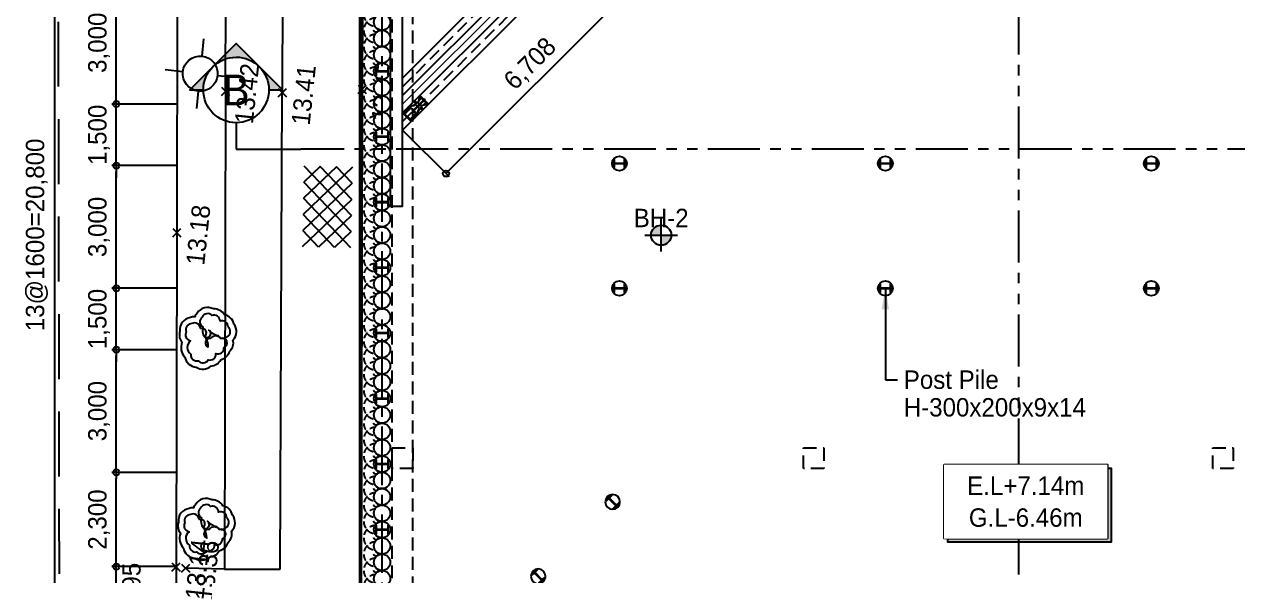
# Model space of a CAD drawing. Header units: millimetres. Extents: x 1073475 to 2890243, y -1340830 to -367733.
# Drawn here: x 1865928 to 1895585, y -422071 to -408596 of the extents above; entities that cross this region are included whole.
import ezdxf
from ezdxf.enums import TextEntityAlignment as Align
from ezdxf.xclip import XClip

# ---------------------------------------------------------------- set-up
doc = ezdxf.new("R2010")
doc.units = ezdxf.units.MM
doc.header["$LTSCALE"] = 50
doc.header["$XCLIPFRAME"] = 2
doc.header["$PDMODE"] = 3
doc.header["$PDSIZE"] = 100
for name, pattern in [('CENTER2', [28.575, 19.05, -3.175, 3.175, -3.175]), ('HIDDEN', [9.525, 6.35, -3.175]), ('HIDDEN2', [4.7625, 3.175, -1.5875]), ('PHANTOM', [63.5, 31.75, -6.35, 6.35, -6.35, 6.35, -6.35])]:
    doc.linetypes.add(name, pattern=pattern)
doc.layers.get('Defpoints').update_dxf_attribs({"color": 151})
doc.layers.add('_0', color=7, linetype='Continuous', lineweight=0)
for name, color, linetype in [('C-DIM', 7, 'Continuous'), ('CEN', 1, 'CENTER2'), ('CIP', 1, 'Continuous'), ('FIN', 5, 'Continuous'), ('HPILE-300x200', 3, 'Continuous'), ('POST PILE', 6, 'Continuous'), ('SGR', 8, 'Continuous'), ('ST-CEN', 1, 'HIDDEN'), ('STRUT', 3, 'Continuous'), ('WALE-1', 3, 'Continuous'), ('가로등', 1, 'Continuous'), ('건축', 233, 'HIDDEN'), ('굴착고', 2, 'Continuous'), ('단면', 4, 'Continuous'), ('대지경계선', 6, 'PHANTOM'), ('도로', 1, 'Continuous'), ('보도', 7, 'Continuous'), ('보도블럭', 7, 'Continuous'), ('연속지적도', 32, 'Continuous'), ('유압JACK', 2, 'Continuous'), ('자전거전용도로', 7, 'Continuous'), ('조경', 3, 'Continuous'), ('주상도', 7, 'Continuous'), ('지번', 4, 'Continuous'), ('지하지장물_열수송관로', 6, 'HIDDEN2'), ('측량점_높이', 8, 'Continuous'), ('측량점_심볼', 7, 'Continuous'), ('화단경계', 3, 'Continuous')]:
    doc.layers.add(name, color=color, linetype=linetype)
doc.styles.add('굴림체', font='')
doc.styles.add('돋움', font='')
doc.styles.get('굴림체').set_extended_font_data('Dotum')
doc.styles.get('돋움').set_extended_font_data('Dotum')
doc.dimstyles.new('SAM-200-지시선', dxfattribs={"dimscale": 0.1, "dimtxt": 300, "dimasz": 360, "dimexe": 70, "dimexo": 0, "dimgap": 100, "dimtad": 1, "dimdec": 0, "dimzin": 0, "dimdsep": 46, "dimlunit": 6, "dimtxsty": '돋움', "dimcen": 100, "dimclrd": 1, "dimclre": 1, "dimclrt": 256, "dimadec": 0, "dimazin": 0, "dimtfac": 1, "dimtdec": 0, "dimtix": 1, "dimtmove": 2, "dimatfit": 3, "dimfxl": 70, "dimtolj": 1, "dimtzin": 0, "dimlwd": -1, "dimlwe": -1, "dimarcsym": 0})
doc.dimstyles.new('SAM-300', dxfattribs={"dimscale": 1.5, "dimtxt": 300, "dimasz": 100, "dimexe": 70, "dimexo": 0, "dimgap": 100, "dimtad": 1, "dimdec": 0, "dimzin": 0, "dimdsep": 46, "dimlunit": 6, "dimtxsty": '돋움', "dimblk": 'ORIGIN', "dimcen": 100, "dimclrd": 1, "dimclre": 1, "dimclrt": 7, "dimadec": 0, "dimazin": 0, "dimtfac": 1, "dimtdec": 0, "dimtix": 1, "dimtmove": 2, "dimatfit": 3, "dimfxl": 70, "dimtolj": 1, "dimtzin": 0, "dimlwd": -1, "dimlwe": -1, "dimarcsym": 0})

# ---------------------------------------------------------------- blocks, each defined once
blk = doc.blocks.new('A$405090834614')
at = {"layer": '가로등', "color": 251, "linetype": 'Continuous'}
for p, q in [((152247, 159106), (152247, 159535)), ((151819, 158678), (151390, 158678)), ((152676, 158678), (153104, 158678)), ((152247, 158249), (152247, 157821))]:
    blk.add_line(p, q, dxfattribs=at)
blk.add_ellipse((152247, 158678), major_axis=(303, 303), ratio=1, start_param=5.497787, end_param=11.780972, dxfattribs=at)
at = {"layer": '도로', "color": 251}
for p, q in [((159062, 159953), (148322, 158834)), ((148322, 158834), (140195, 157992)), ((140195, 157992), (137910, 157734))]:
    blk.add_line(p, q, dxfattribs=at)
at = {"layer": '보도', "color": 251}
for p, q in [((161018, 155591), (152284, 154699)), ((152284, 154699), (138309, 153245))]:
    blk.add_line(p, q, dxfattribs=at)
at = {"layer": '보도블럭', "color": 251}
for p, q in [((149582, 154669), (148304, 155749)), ((148337, 155357), (148697, 155782)), ((148370, 154964), (149090, 155815)), ((148403, 154571), (149483, 155848)), ((149975, 154702), (148697, 155782)), ((148796, 154604), (149876, 155881)), ((150368, 154735), (149090, 155815)), ((149189, 154636), (150269, 155914)), ((150335, 155128), (149483, 155848)), ((150302, 155521), (149876, 155881)), ((149582, 154669), (150302, 155521)), ((149189, 154636), (148337, 155357)), ((149975, 154702), (150335, 155128)), ((148796, 154604), (148370, 154964))]:
    blk.add_line(p, q, dxfattribs=at)
at = {"layer": '연속지적도', "color": 251}
for p, q in [((138278, 153274), (161008, 155684)), ((161008, 155684), (138278, 153274))]:
    blk.add_line(p, q, dxfattribs=at)
at = {"layer": '자전거전용도로', "color": 251}
for p, q in [((159423, 157399), (151998, 156633)), ((140273, 156812), (140415, 155454)), ((140415, 155454), (151998, 156633)), ((151998, 156633), (151998, 156633))]:
    blk.add_line(p, q, dxfattribs=at)
at = {"layer": '조경', "color": 251}
for points in [[(145320, 158319, 0.346815), (145106, 158017, 0.330985), (145166, 157666, 0.257815), (145347, 157442, 0.268393), (145574, 157247, 0.287741), (145858, 157195, 0.374085), (146249, 157211, 0.296108), (146449, 157467, 0.276004), (146563, 157750, 0.397465), (146418, 158133, 0.08978), (146324, 158182, 0.089366), (146296, 158284, 0.417873), (145935, 158507, 0.244957), (145671, 158428, 0.283849)], [(145406, 158181, 0.520567), (145264, 157984, 0.520567), (145313, 157745, 0.520567), (145484, 157572, 0.520567), (145649, 157393, 0.997573), (145867, 157500, 0.520567), (145838, 157741, 0.940956), (145626, 157776, 0.176046), (145869, 157893, 1.063971), (146034, 157804, 0.138397), (145927, 157568, 0.467806), (145925, 157340, 0.520567), (146167, 157346, 0.520567), (146285, 157558, 0.520567), (146402, 157770, 0.520567), (146338, 158004, 0.520567), (146099, 157957, 0.258914), (145869, 157893, 0.824029), (146056, 158012, 0.520567), (146153, 158235, 0.520567), (145939, 158350, 0.520567), (145731, 158224, 0.520567), (145406, 158181)], [(140675, 157862, 0.346815), (140461, 157560, 0.330985), (140521, 157208, 0.257815), (140703, 156985, 0.268393), (140929, 156790, 0.287741), (141213, 156737, 0.374085), (141604, 156754, 0.296108), (141804, 157010, 0.276004), (141919, 157293, 0.397465), (141773, 157676, 0.08978), (141679, 157725, 0.089366), (141651, 157827, 0.417873), (141290, 158050, 0.244957), (141026, 157971, 0.283849)], [(140761, 157724, 0.520567), (140619, 157526, 0.520567), (140668, 157288, 0.520567), (140839, 157115, 0.520567), (141004, 156936, 0.997573), (141222, 157043, 0.520567), (141193, 157284, 0.940956), (140981, 157318, 0.176046), (141224, 157436, 1.063971), (141389, 157347, 0.138397), (141283, 157111, 0.467806), (141280, 156882, 0.520567), (141522, 156889, 0.520567), (141640, 157101, 0.520567), (141757, 157312, 0.520567), (141693, 157547, 0.520567), (141455, 157500, 0.258914), (141224, 157436, 0.824029), (141411, 157555, 0.520567), (141508, 157777, 0.520567), (141294, 157892, 0.520567), (141086, 157767, 0.520567), (140761, 157724)]]:
    blk.add_lwpolyline(points, format="xyb", close=True, dxfattribs=at)
at = {"layer": '지하지장물_열수송관로', "color": 251, "ltscale": 10}
blk.add_lwpolyline([(216367, 190058), (198477, 187793), (198622, 185962), (196548, 185528), (196500, 184227), (192401, 184034), (193108, 166565), (46886, 150822)], dxfattribs=at)
at = {"layer": '측량점_심볼', "color": 251}
for p in [(148322, 158834), (140195, 157992), (151883, 158016), (140193, 157756), (151998, 156633), (152284, 154699), (148337, 150260), (150417, 137458)]:
    blk.add_point(p, dxfattribs=at)
at = {"layer": '화단경계', "color": 251}
for p, q in [((151883, 158016), (159267, 158766)), ((151883, 158016), (140273, 156812)), ((140273, 156812), (140193, 157756)), ((140193, 157756), (140193, 157756))]:
    blk.add_line(p, q, dxfattribs=at)
at = {"layer": '지번', "color": 251, "style": '굴림체'}
blk.add_text('1280 대', height=450, rotation=0.0211, dxfattribs=at).set_placement((150805, 137948), align=Align.MIDDLE_CENTER)
at = {"layer": '측량점_높이', "color": 251, "style": '굴림체'}
for s, p in [('13.18', (148322, 158534)), ('13.14', (140195, 157692)), ('13.42', (151883, 157716)), ('13.36', (140193, 157456)), ('13.41', (151998, 156333)), ('13.45', (152284, 154399)), ('13.58', (148337, 149960)), ('13.73', (141444, 143592)), ('13.48', (150417, 137158))]:
    blk.add_text(s, height=450, dxfattribs=at).set_placement(p, align=Align.TOP_CENTER)
blk = doc.blocks.new('A$C070F4A8E')
at = {"layer": '단면'}
h = blk.add_hatch(color=256, dxfattribs=at)
h.paths.add_polyline_path([(-1074, 302), (-1377, 0), (-1074, -302, -0.414214)])
h.paths.add_polyline_path([(-772, 605), (-1074, 302, -0.198912), (-772, 427)])
h.paths.add_polyline_path([(-772, -427, -0.198912), (-1074, -302), (-772, -605)])
for p, q in [((-345, 0), (0, 0)), ((0, 0), (0, -845))]:
    blk.add_line(p, q, dxfattribs=at)
blk.add_lwpolyline([(-772, -427), (-772, -605), (-1377, 0), (-772, 605), (-772, 427)], dxfattribs=at)
at = {"layer": '단면', "extrusion": (0, 0, -1)}
blk.add_ellipse((-772, 0), major_axis=(1, 427), ratio=1, start_param=4.711077, end_param=10.994262, dxfattribs=at)
blk = doc.blocks.new('A$C415B026D')
at = {"layer": '건축', "color": 4}
for p, q in [((-16200, 0), (-12600, 0)), ((-16200, 0), (-16200, -4300)), ((-12600, 0), (-12600, -4300)), ((-15800, -400), (-13000, -400)), ((-15800, -400), (-15800, -3900)), ((-13000, -400), (-13000, -3900)), ((-13000, -3900), (-15800, -3900)), ((-16200, -4300), (-12600, -4300)), ((-6200, -30700), (-3200, -30700)), ((-6200, -30700), (-6200, -34100)), ((-3200, -30700), (-3200, -32300)), ((-5800, -31100), (-3600, -31100)), ((-5800, -31100), (-5800, -33600)), ((-3600, -31100), (-3600, -32700)), ((-3200, -32300), (0, -32300)), ((0, -32300), (0, -34100)), ((-3600, -32700), (-500, -32700)), ((-3600, -32700), (-500, -32700)), ((-500, -32700), (-500, -33600)), ((-500, -32700), (-500, -33600)), ((-5800, -33600), (-500, -33600)), ((-6200, -34100), (0, -34100))]:
    blk.add_line(p, q, dxfattribs=at)
blk = doc.blocks.new('20240926 평면')
at = {"layer": '건축'}
for p, q in [((-5159, -27541), (-5159, -5159)), ((-4659, -27334), (-4659, -5366))]:
    blk.add_line(p, q, dxfattribs=at)
at = {"layer": '건축', "color": 255}
blk.add_lwpolyline([(26141, -34840), (1135, -34840), (-5936, -27769), (-5936, -4908), (-280, 749), (26141, 749)], close=True, dxfattribs=at)
at = {"layer": '건축'}
for points in [[(-4659, -22950), (-5159, -22950), (-5159, -22450), (-4659, -22450)], [(5391, -22950), (4891, -22950), (4891, -22450), (5391, -22450)], [(15391, -22950), (14891, -22950), (14891, -22450), (15391, -22450)]]:
    blk.add_lwpolyline(points, close=True, dxfattribs=at)
at = {"ltscale": 0.2}
blk.add_blockref('A$C415B026D', (25441, 0), dxfattribs=at)
blk = doc.blocks.new('A$C1D3235D9')
at = {"layer": 'SGR', "linetype": 'HIDDEN2'}
blk.add_circle((0, 0), 50, dxfattribs=at)
blk.add_arc((0, 0), 300, 0, 180, dxfattribs=at)
blk = doc.blocks.new('h-200')
at = {"layer": 'HPILE-300x200'}
blk.add_line((0, -150), (0, 150), dxfattribs=at)
blk.add_lwpolyline([(-100, 150), (-100, 136), (-24.5, 136, -0.4142136), (-4.5, 116), (-4.5, -116, -0.4142136), (-24.5, -136), (-100, -136), (-100, -150), (100, -150), (100, -136), (24.5, -136, -0.4142136), (4.5, -116), (4.5, 116, -0.4142136), (24.5, 136), (100, 136), (100, 150)], format="xyb", close=True, dxfattribs=at)
blk = doc.blocks.new('CIP')
at = {"layer": 'CIP'}
for centre in [(0, 0), (400, 0), (800, 0), (1200, 0)]:
    blk.add_circle(centre, 200, dxfattribs=at)
at = {"layer": 'HPILE-300x200'}
blk.add_blockref('h-200', (1200, 0), dxfattribs=at)
at = {"layer": 'SGR', "linetype": 'HIDDEN2'}
for p in [(-200, 150), (200, 150), (600, 150), (1000, 150)]:
    blk.add_blockref('A$C1D3235D9', p, dxfattribs=at)
blk = doc.blocks.new('_Origin')
at = {"color": 0, "linetype": 'ByBlock', "lineweight": -2}
blk.add_line((0, 0), (-1, 0), dxfattribs=at)
blk.add_circle((0, 0), 0.5, dxfattribs=at)
blk = doc.blocks.new('*D799')
at = {"layer": 'C-DIM', "color": 1, "ltscale": 0.2, "transparency": 16777216}
for p, q in [((1866674, -401553), (1865069, -401553)), ((1865174, -423993), (1865174, -401703)), ((1866674, -424143), (1865069, -424143))]:
    blk.add_line(p, q, dxfattribs=at)
at = {"layer": 'Defpoints', "color": 0, "ltscale": 0.2, "transparency": 16777216}
for p in [(1865174, -401553), (1866674, -401553), (1866674, -424143)]:
    blk.add_point(p, dxfattribs=at)
at = {"layer": 'C-DIM', "color": 1, "ltscale": 0.2, "transparency": 16777216, "xscale": 150, "yscale": 150, "zscale": 150}
for p, rotation in [((1865174, -401553), 90), ((1865174, -424143), 270)]:
    blk.add_blockref('_Origin', p, dxfattribs=dict(at, rotation=rotation))
at = {"layer": 'C-DIM', "color": 7, "ltscale": 0.2, "transparency": 16777216, "insert": (1864755, -412848), "char_height": 450, "attachment_point": 5, "rotation": 90, "style": '돋움'}
blk.add_mtext('\\A1;22,590', dxfattribs=at)
blk = doc.blocks.new('*D811')
at = {"layer": 'C-DIM', "color": 1, "ltscale": 0.2, "transparency": 16777216}
for p, q in [((1868174, -403343), (1866569, -403343)), ((1866674, -423993), (1866674, -403493)), ((1868174, -424143), (1866569, -424143))]:
    blk.add_line(p, q, dxfattribs=at)
at = {"layer": 'Defpoints', "color": 0, "ltscale": 0.2, "transparency": 16777216}
for p in [(1866674, -403343), (1868174, -403343), (1868174, -424143)]:
    blk.add_point(p, dxfattribs=at)
at = {"layer": 'C-DIM', "color": 1, "ltscale": 0.2, "transparency": 16777216, "xscale": 150, "yscale": 150, "zscale": 150}
for p, rotation in [((1866674, -403343), 90), ((1866674, -424143), 270)]:
    blk.add_blockref('_Origin', p, dxfattribs=dict(at, rotation=rotation))
at = {"layer": 'C-DIM', "color": 7, "ltscale": 0.2, "transparency": 16777216, "insert": (1866236, -413743), "char_height": 450, "attachment_point": 5, "rotation": 90, "style": '돋움'}
blk.add_mtext('\\A1;13@1600=20,800', dxfattribs=at)
blk = doc.blocks.new('*D861')
at = {"layer": 'C-DIM', "color": 1, "ltscale": 0.2, "transparency": 16777216}
for p, q in [((1869674, -407548), (1868069, -407548)), ((1868174, -410398), (1868174, -407698)), ((1869674, -410548), (1868069, -410548))]:
    blk.add_line(p, q, dxfattribs=at)
at = {"layer": 'Defpoints', "color": 0, "ltscale": 0.2, "transparency": 16777216}
for p in [(1868174, -407548), (1869674, -407548), (1869674, -410548)]:
    blk.add_point(p, dxfattribs=at)
at = {"layer": 'C-DIM', "color": 1, "ltscale": 0.2, "transparency": 16777216, "xscale": 150, "yscale": 150, "zscale": 150}
for p, rotation in [((1868174, -407548), 90), ((1868174, -410548), 270)]:
    blk.add_blockref('_Origin', p, dxfattribs=dict(at, rotation=rotation))
at = {"layer": 'C-DIM', "color": 7, "ltscale": 0.2, "transparency": 16777216, "insert": (1867755, -409048), "char_height": 450, "attachment_point": 5, "rotation": 90, "style": '돋움'}
blk.add_mtext('\\A1;3,000', dxfattribs=at)
blk = doc.blocks.new('*D862')
at = {"layer": 'C-DIM', "color": 1, "ltscale": 0.2, "transparency": 16777216}
for p, q in [((1868174, -410398), (1868174, -410248)), ((1869674, -410548), (1868069, -410548)), ((1868174, -412048), (1868174, -410548)), ((1869674, -412048), (1868069, -412048)), ((1868174, -412198), (1868174, -412348))]:
    blk.add_line(p, q, dxfattribs=at)
at = {"layer": 'Defpoints', "color": 0, "ltscale": 0.2, "transparency": 16777216}
for p in [(1868174, -410548), (1869674, -410548), (1869674, -412048)]:
    blk.add_point(p, dxfattribs=at)
at = {"layer": 'C-DIM', "color": 1, "ltscale": 0.2, "transparency": 16777216, "xscale": 150, "yscale": 150, "zscale": 150}
for p, rotation in [((1868174, -410548), 270), ((1868174, -412048), 90)]:
    blk.add_blockref('_Origin', p, dxfattribs=dict(at, rotation=rotation))
at = {"layer": 'C-DIM', "color": 7, "ltscale": 0.2, "transparency": 16777216, "insert": (1867755, -411298), "char_height": 450, "attachment_point": 5, "rotation": 90, "style": '돋움'}
blk.add_mtext('\\A1;1,500', dxfattribs=at)
blk = doc.blocks.new('*D863')
at = {"layer": 'C-DIM', "color": 1, "ltscale": 0.2, "transparency": 16777216}
for p, q in [((1869674, -412048), (1868069, -412048)), ((1868174, -414898), (1868174, -412198)), ((1869674, -415048), (1868069, -415048))]:
    blk.add_line(p, q, dxfattribs=at)
at = {"layer": 'Defpoints', "color": 0, "ltscale": 0.2, "transparency": 16777216}
for p in [(1868174, -412048), (1869674, -412048), (1869674, -415048)]:
    blk.add_point(p, dxfattribs=at)
at = {"layer": 'C-DIM', "color": 1, "ltscale": 0.2, "transparency": 16777216, "xscale": 150, "yscale": 150, "zscale": 150}
for p, rotation in [((1868174, -412048), 90), ((1868174, -415048), 270)]:
    blk.add_blockref('_Origin', p, dxfattribs=dict(at, rotation=rotation))
at = {"layer": 'C-DIM', "color": 7, "ltscale": 0.2, "transparency": 16777216, "insert": (1867755, -413548), "char_height": 450, "attachment_point": 5, "rotation": 90, "style": '돋움'}
blk.add_mtext('\\A1;3,000', dxfattribs=at)
blk = doc.blocks.new('*D864')
at = {"layer": 'C-DIM', "color": 1, "ltscale": 0.2, "transparency": 16777216}
for p, q in [((1868174, -414898), (1868174, -414748)), ((1869674, -415048), (1868069, -415048)), ((1868174, -416548), (1868174, -415048)), ((1869674, -416548), (1868069, -416548)), ((1868174, -416698), (1868174, -416848))]:
    blk.add_line(p, q, dxfattribs=at)
at = {"layer": 'Defpoints', "color": 0, "ltscale": 0.2, "transparency": 16777216}
for p in [(1868174, -415048), (1869674, -415048), (1869674, -416548)]:
    blk.add_point(p, dxfattribs=at)
at = {"layer": 'C-DIM', "color": 1, "ltscale": 0.2, "transparency": 16777216, "xscale": 150, "yscale": 150, "zscale": 150}
for p, rotation in [((1868174, -415048), 270), ((1868174, -416548), 90)]:
    blk.add_blockref('_Origin', p, dxfattribs=dict(at, rotation=rotation))
at = {"layer": 'C-DIM', "color": 7, "ltscale": 0.2, "transparency": 16777216, "insert": (1867755, -415798), "char_height": 450, "attachment_point": 5, "rotation": 90, "style": '돋움'}
blk.add_mtext('\\A1;1,500', dxfattribs=at)
blk = doc.blocks.new('*D865')
at = {"layer": 'C-DIM', "color": 1, "ltscale": 0.2, "transparency": 16777216}
for p, q in [((1869674, -416548), (1868069, -416548)), ((1868174, -419398), (1868174, -416698)), ((1869674, -419548), (1868069, -419548))]:
    blk.add_line(p, q, dxfattribs=at)
at = {"layer": 'Defpoints', "color": 0, "ltscale": 0.2, "transparency": 16777216}
for p in [(1868174, -416548), (1869674, -416548), (1869674, -419548)]:
    blk.add_point(p, dxfattribs=at)
at = {"layer": 'C-DIM', "color": 1, "ltscale": 0.2, "transparency": 16777216, "xscale": 150, "yscale": 150, "zscale": 150}
for p, rotation in [((1868174, -416548), 90), ((1868174, -419548), 270)]:
    blk.add_blockref('_Origin', p, dxfattribs=dict(at, rotation=rotation))
at = {"layer": 'C-DIM', "color": 7, "ltscale": 0.2, "transparency": 16777216, "insert": (1867755, -418048), "char_height": 450, "attachment_point": 5, "rotation": 90, "style": '돋움'}
blk.add_mtext('\\A1;3,000', dxfattribs=at)
blk = doc.blocks.new('*D866')
at = {"layer": 'C-DIM', "color": 1, "ltscale": 0.2, "transparency": 16777216}
for p, q in [((1868174, -421698), (1868174, -421548)), ((1869674, -421848), (1868069, -421848)), ((1868174, -422643), (1868174, -421848)), ((1869674, -422643), (1868069, -422643)), ((1868174, -422793), (1868174, -422943))]:
    blk.add_line(p, q, dxfattribs=at)
at = {"layer": 'Defpoints', "color": 0, "ltscale": 0.2, "transparency": 16777216}
for p in [(1868174, -421848), (1869674, -421848), (1869674, -422643)]:
    blk.add_point(p, dxfattribs=at)
at = {"layer": 'C-DIM', "color": 1, "ltscale": 0.2, "transparency": 16777216, "xscale": 150, "yscale": 150, "zscale": 150}
for p, rotation in [((1868174, -421848), 270), ((1868174, -422643), 90)]:
    blk.add_blockref('_Origin', p, dxfattribs=dict(at, rotation=rotation))
at = {"layer": 'C-DIM', "color": 7, "ltscale": 0.2, "transparency": 16777216, "char_height": 450, "attachment_point": 5, "rotation": 90, "style": '돋움'}
for s, insert in [('\\A1;795', (1868549, -422246)), ('\\A1;', (1867799, -422246))]:
    blk.add_mtext(s, dxfattribs=dict(at, insert=insert))
blk = doc.blocks.new('*D867')
at = {"layer": 'C-DIM', "color": 1, "ltscale": 0.2, "transparency": 16777216}
for p, q in [((1869674, -419548), (1868069, -419548)), ((1868174, -421698), (1868174, -419698)), ((1869674, -421848), (1868069, -421848))]:
    blk.add_line(p, q, dxfattribs=at)
at = {"layer": 'Defpoints', "color": 0, "ltscale": 0.2, "transparency": 16777216}
for p in [(1868174, -419548), (1869674, -419548), (1869674, -421848)]:
    blk.add_point(p, dxfattribs=at)
at = {"layer": 'C-DIM', "color": 1, "ltscale": 0.2, "transparency": 16777216, "xscale": 150, "yscale": 150, "zscale": 150}
for p, rotation in [((1868174, -419548), 90), ((1868174, -421848), 270)]:
    blk.add_blockref('_Origin', p, dxfattribs=dict(at, rotation=rotation))
at = {"layer": 'C-DIM', "color": 7, "ltscale": 0.2, "transparency": 16777216, "insert": (1867755, -420698), "char_height": 450, "attachment_point": 5, "rotation": 90, "style": '돋움'}
blk.add_mtext('\\A1;2,300', dxfattribs=at)
blk = doc.blocks.new('*D877')
at = {"layer": 'C-DIM', "color": 1, "ltscale": 0.2, "transparency": 16777216}
for p, q in [((1879917, -406441), (1881052, -407576)), ((1876340, -412139), (1880872, -407608)), ((1875174, -411185), (1876309, -412320))]:
    blk.add_line(p, q, dxfattribs=at)
at = {"layer": 'Defpoints', "color": 0, "ltscale": 0.2, "transparency": 16777216}
for p in [(1879917, -406441), (1880978, -407502), (1875174, -411185)]:
    blk.add_point(p, dxfattribs=at)
at = {"layer": 'C-DIM', "color": 1, "ltscale": 0.2, "transparency": 16777216, "xscale": 150, "yscale": 150, "zscale": 150}
for p, rotation in [((1880978, -407502), 44.99999999736938), ((1876234, -412245), 224.9999999973694)]:
    blk.add_blockref('_Origin', p, dxfattribs=dict(at, rotation=rotation))
at = {"layer": 'C-DIM', "color": 7, "ltscale": 0.2, "transparency": 16777216, "insert": (1878310, -409578), "char_height": 450, "attachment_point": 5, "rotation": 45, "style": '돋움'}
blk.add_mtext('\\A1;6,708', dxfattribs=at)
blk = doc.blocks.new('A$C26452653')
at = {"layer": '유압JACK'}
for p, q in [((0, 600), (0, 587)), ((0, 600), (300, 600)), ((300, 600), (0, 600)), ((300, 600), (300, 587)), ((5, 582), (62, 582)), ((5, 582), (150, 582)), ((5, 582), (125, 582)), ((9, 582), (82, 471)), ((17, 413), (64, 417)), ((17, 393), (64, 389)), ((77, 363), (54, 296)), ((70, 311), (57, 299)), ((83, 450), (77, 568)), ((77, 434), (77, 432)), ((77, 432), (77, 372)), ((77, 374), (77, 372)), ((77, 373), (77, 372)), ((133, 368), (77, 368)), ((77, 368), (77, 327)), ((150, 438), (81, 438)), ((150, 368), (81, 368)), ((150, 444), (89, 444)), ((95, 444), (95, 438)), ((95, 444), (205, 444)), ((95, 438), (205, 438)), ((98, 444), (98, 438)), ((133, 368), (222, 368)), ((295, 582), (139, 582)), ((142, 479), (140, 567)), ((141, 247), (141, 360)), ((141, 341), (159, 341)), ((150, 444), (211, 444)), ((150, 438), (218, 438)), ((150, 368), (218, 368)), ((158, 479), (160, 567)), ((159, 247), (159, 360)), ((295, 582), (175, 582)), ((202, 444), (202, 438)), ((205, 444), (205, 438)), ((217, 450), (223, 568)), ((291, 582), (218, 471)), ((222, 434), (222, 432)), ((222, 432), (222, 372)), ((222, 374), (222, 372)), ((222, 373), (222, 372)), ((222, 368), (222, 327)), ((222, 363), (246, 296)), ((230, 311), (243, 299)), ((282, 413), (236, 417)), ((282, 393), (236, 389)), ((295, 582), (238, 582)), ((0, 13), (26, 234)), ((0, 13), (0, 0)), ((0, 0), (300, 0)), ((5, 18), (25, 18)), ((40, 33), (40, 244)), ((56, 21), (56, 199)), ((56, 168), (60, 168)), ((56, 153), (60, 153)), ((56, 63), (60, 63)), ((56, 48), (60, 48)), ((59, 18), (241, 18)), ((60, 168), (60, 153)), ((60, 48), (60, 63)), ((92, 226), (92, 221)), ((92, 226), (207, 226)), ((92, 221), (207, 221)), ((98, 234), (98, 226)), ((98, 226), (197, 226)), ((101, 235), (101, 226)), ((102, 226), (102, 221)), ((103, 226), (103, 221)), ((103, 221), (195, 221)), ((103, 218), (103, 213)), ((103, 218), (195, 218)), ((103, 213), (197, 213)), ((105, 221), (105, 218)), ((141, 259), (159, 259)), ((195, 221), (197, 221)), ((195, 221), (195, 218)), ((195, 218), (197, 218)), ((197, 226), (197, 221)), ((197, 226), (197, 221)), ((197, 226), (197, 221)), ((197, 226), (202, 226)), ((197, 218), (197, 213)), ((199, 235), (199, 226)), ((202, 234), (202, 226)), ((207, 226), (207, 221)), ((240, 168), (240, 153)), ((244, 168), (240, 168)), ((244, 153), (240, 153)), ((244, 63), (240, 63)), ((240, 48), (240, 63)), ((244, 48), (240, 48)), ((244, 21), (244, 199)), ((260, 33), (260, 244)), ((300, 13), (274, 234)), ((295, 18), (275, 18)), ((300, 13), (300, 0))]:
    blk.add_line(p, q, dxfattribs=at)
for centre, radius, start, end in [((5, 587), 5, 180, 270), ((17, 403), 10, 90, 270), ((135, 221), 110, 135, 172.9969), ((150, 236), 110, 135.3602, 180), ((62, 567), 15, 3, 90), ((62, 432), 15, 274.7636, 0), ((62, 374), 15, 0, 85.2364), ((57, 327), 20, 315.3602, 0), ((81, 434), 4, 90, 180), ((81, 372), 4, 180, 270), ((89, 450), 6, 183, 270), ((125, 567), 15, 1.2674, 90), ((132, 479), 10, 270, 1.2674), ((133, 360), 7.5, 0, 90), ((150, 403), 15, 90, 270), ((150, 403), 10, 90, 270), ((150, 403), 15, 270, 90), ((150, 403), 10, 270, 90), ((168, 479), 10, 178.7326, 270), ((166, 360), 7.5, 90, 180), ((175, 567), 15, 90, 178.7326), ((211, 450), 6, 270, 357), ((218, 434), 4, 0, 90), ((218, 372), 4, 270, 0), ((237, 432), 15, 180, 265.2364), ((238, 567), 15, 90, 177), ((237, 374), 15, 94.7636, 180), ((242, 327), 20, 180, 224.6398), ((150, 236), 110, 0, 44.6398), ((165, 221), 110, 7.0031, 45), ((282, 403), 10, 270, 90), ((295, 587), 5, 270, 0), ((5, 13), 5, 90, 180), ((25, 33), 15, 270, 0), ((81, 199), 25, 119.7623, 180), ((59, 21), 3, 180, 270), ((150, 79), 164, 90, 119.7623), ((136, 247), 5, 274.7518, 0), ((150, 79), 164, 60.2377, 90), ((164, 247), 5, 180, 265.2482), ((219, 199), 25, 0, 60.2377), ((241, 21), 3, 270, 0), ((275, 33), 15, 180, 270), ((295, 13), 5, 0, 90)]:
    blk.add_arc(centre, radius, start, end, dxfattribs=at)
blk = doc.blocks.new('Post')
at = {"layer": 'POST PILE'}
blk.add_line((0, 150), (0, -150), dxfattribs=at)
blk.add_lwpolyline([(-100, -150), (-100, -125), (-29.5, -125, 0.4142136), (-9.5, -105), (-9.5, 105, 0.4142136), (-29.5, 125), (-100, 125), (-100, 150), (100, 150), (100, 125), (29.5, 125, 0.4142136), (9.5, 105), (9.5, -105, 0.4142136), (29.5, -125), (100, -125), (100, -150)], format="xyb", close=True, dxfattribs=at)
blk.add_circle((0, 0), 180.3, dxfattribs=at)
blk = doc.blocks.new('A$C1400461B')
at = {"layer": '주상도'}
h = blk.add_hatch(color=256, dxfattribs=at)
h.paths.add_polyline_path([(0, 246, 0.414214), (-246, 0), (0, 0)])
h.paths.add_polyline_path([(0, 0), (0, -246, 0.414214), (246, 0)])
for p, q in [((0, -397), (0, 397)), ((-397, 0), (397, 0))]:
    blk.add_line(p, q, dxfattribs=at)
blk.add_circle((0, 0), 246, dxfattribs=at)

msp = doc.modelspace()

# ---------------------------------------------------------------- block references
ref = msp.add_blockref('A$405090834614', (2011964.3, -577934.3), dxfattribs=dict(rotation=83.9464212542183))
XClip(ref).set_block_clipping_path([(104661.0409256864, 187029.200860789), (115795.371209384, 82037.659728932), (199028.6359362481, 90864.5294945205), (187894.3056525505, 195856.0706263776)])
at = {"layer": '단면', "xscale": -1.875, "yscale": 1.875, "zscale": 1.875, "rotation": 90}
msp.add_blockref('A$C070F4A8E', (1871104.9, -411648.3), dxfattribs=at)

# ---------------------------------------------------------------- texts
at = {"layer": '단면', "style": '돋움'}
msp.add_text('B', height=750, dxfattribs=at).set_placement((1871104.9, -410200.7), align=Align.MIDDLE)

# ---------------------------------------------------------------- dimensions: what is measured, and where the dimension line sits
at = {"layer": 'C-DIM', "ltscale": 0.2}
for base, p1, p2, picture, middle in [((1865173.6, -401553.3), (1866673.6, -424143.3), (1866673.6, -401553.3), '*D799', (1864755, -412848.3)), ((1868173.6, -407548.3), (1869673.6, -410548.3), (1869673.6, -407548.3), '*D861', (1867755, -409048.3)), ((1868173.6, -410548.3), (1869673.6, -412048.3), (1869673.6, -410548.3), '*D862', (1867755, -411298.3)), ((1868173.6, -412048.3), (1869673.6, -415048.3), (1869673.6, -412048.3), '*D863', (1867755, -413548.3)), ((1868173.6, -415048.3), (1869673.6, -416548.3), (1869673.6, -415048.3), '*D864', (1867755, -415798.3)), ((1868173.6, -416548.3), (1869673.6, -419548.3), (1869673.6, -416548.3), '*D865', (1867755, -418048.3)), ((1868173.6, -419548.3), (1869673.6, -421848.3), (1869673.6, -419548.3), '*D867', (1867755, -420698.3))]:
    dim = msp.add_linear_dim(base=base, p1=p1, p2=p2, angle=90, dimstyle='SAM-300', dxfattribs=at)
    dim.commit()
    dim.dimension.update_dxf_attribs({"geometry": picture, "text_midpoint": middle})
for base, p1, p2, text, picture, middle in [((1866673.6, -403343.3), (1868173.6, -424143.3), (1868173.6, -403343.3), '13@1600=<>', '*D811', (1866235.7, -413743.3)), ((1868173.6, -421848.3), (1869673.6, -422643.3), (1869673.6, -421848.3), '\\X<>', '*D866', (1868173.6, -422245.8))]:
    dim = msp.add_linear_dim(base=base, p1=p1, p2=p2, angle=90, text=text, dimstyle='SAM-300', dxfattribs=at)
    dim.commit()
    dim.dimension.update_dxf_attribs({"geometry": picture, "text_midpoint": middle})

# ---------------------------------------------------------------- next in the draw order: wipeouts: each hides what was drawn before it
at = {"ltscale": 1.5}
msp.add_wipeout([(1879978.7, -396248.3), (1906696.3, -396248.3), (1906696.3, -430848.3), (1881378.7, -430848.3), (1874673.6, -424143.3), (1874673.6, -401553.3)], dxfattribs=at)

# ---------------------------------------------------------------- next in the draw order: hatches: boundary and pattern name
at = {"layer": '굴착고'}
msp.add_hatch(color=256, dxfattribs=at).paths.add_polyline_path([(1888497.8, -421163.6), (1892401.7, -421163.6), (1892401.7, -419446.1), (1892491.7, -419446.1), (1892491.7, -421253.6), (1888497.8, -421253.6)])

# ---------------------------------------------------------------- next in the draw order: linework, layer by layer
at = {"layer": '_0'}
msp.add_line((1875173.6, -410548.3), (1888973.6, -396748.3), dxfattribs=at)
at = {"layer": 'ST-CEN'}
for p, q in [((1875173.6, -410972.5), (1889397.9, -396748.3)), ((1875173.6, -410124), (1888549.4, -396748.3))]:
    msp.add_line(p, q, dxfattribs=at)
at = {"layer": 'STRUT'}
for p, q in [((1875173.6, -410760.4), (1889185.8, -396748.3)), ((1875173.6, -411184.7), (1889610, -396748.3)), ((1875173.6, -410336.2), (1888761.5, -396748.3)), ((1875173.6, -409911.9), (1888337.2, -396748.3))]:
    msp.add_line(p, q, dxfattribs=at)
at = {"layer": 'WALE-1'}
msp.add_lwpolyline([(1875173.6, -408043.3), (1874873.6, -408043.3), (1874873.6, -413043.3), (1875173.6, -413043.3)], close=True, dxfattribs=at)
at = {"layer": '굴착고'}
for points in [[(1888407.8, -419356.1), (1892401.7, -419356.1), (1892401.7, -421163.6), (1888407.8, -421163.6)], [(1888497.8, -421163.6), (1892401.7, -421163.6), (1892401.7, -419446.1), (1892491.7, -419446.1), (1892491.7, -421253.6), (1888497.8, -421253.6)]]:
    msp.add_lwpolyline(points, close=True, dxfattribs=at)
at = {"layer": '단면', "linetype": 'PHANTOM', "ltscale": 0.8}
for p, q in [((1890223.6, -395367.4), (1890223.6, -432001.8)), ((1906766.7, -411648.3), (1872689, -411648.3))]:
    msp.add_line(p, q, dxfattribs=at)

# ---------------------------------------------------------------- next in the draw order: block references
at = {"layer": 'FIN', "rotation": 89.99999999650223}
for p in [(1874673.6, -409343.3), (1874673.6, -410943.3), (1874673.6, -412543.3), (1874673.6, -414143.3), (1874673.6, -415743.3), (1874673.6, -417343.3), (1874673.6, -418943.3), (1874673.6, -420543.3), (1874673.6, -422143.3)]:
    msp.add_blockref('CIP', p, dxfattribs=at)
at = {"layer": 'POST PILE', "rotation": 270}
for p in [(1880473.6, -411998.3), (1886973.6, -411998.3), (1893473.6, -411998.3), (1880473.6, -415048.3), (1886973.6, -415048.3), (1893473.6, -415048.3)]:
    msp.add_blockref('Post', p, dxfattribs=at)
at = {"layer": 'POST PILE', "xscale": -1, "rotation": 225.0000000000034}
for p in [(1880305.9, -420266.3), (1878487.7, -422084.5)]:
    msp.add_blockref('Post', p, dxfattribs=at)
at = {"layer": '건축', "rotation": 359.9999999965022}
msp.add_blockref('20240926 평면', (1880082.2, -396498.3), dxfattribs=at)
at = {"layer": '유압JACK', "rotation": 314.9999999994084}
msp.add_blockref('A$C26452653', (1875173.6, -410760.4), dxfattribs=at)
at = {"layer": '주상도'}
msp.add_blockref('A$C1400461B', (1881494, -413750.4), dxfattribs=at)

# ---------------------------------------------------------------- next in the draw order: texts
at = {"layer": 'C-DIM', "color": 7, "style": '돋움'}
for s, p in [('Post Pile', (1887423.6, -417280.2)), ('H-300x200x9x14', (1887423.6, -417955.2))]:
    msp.add_text(s, height=450, dxfattribs=at).set_placement(p, align=Align.MIDDLE_LEFT)
at = {"layer": '주상도', "style": '돋움'}
msp.add_text('BH-2', height=450, dxfattribs=at).set_placement((1881494, -413329.2), align=Align.MIDDLE_CENTER)

# ---------------------------------------------------------------- next in the draw order: dimensions: what is measured, and where the dimension line sits
at = {"layer": 'C-DIM', "ltscale": 0.2}
dim = msp.add_linear_dim(base=(1880977.6, -407502), p1=(1875173.6, -411184.7), p2=(1879917, -406441.4), angle=45, dimstyle='SAM-300', dxfattribs=at)
dim.commit()
dim.dimension.update_dxf_attribs({"geometry": '*D877', "text_midpoint": (1878309.9, -409577.6)})

# ---------------------------------------------------------------- next in the draw order: leaders
at = {"layer": 'C-DIM'}
msp.add_leader([(1886973.6, -415021.7), (1886973.6, -417280.2), (1887273.6, -417280.2)], dimstyle='SAM-200-지시선', override={"dimscale": 1.5}, dxfattribs=at)

# ---------------------------------------------------------------- next in the draw order: wipeouts: each hides what was drawn before it
msp.add_wipeout([(1888407.8, -419356.1), (1892401.7, -419356.1), (1892401.7, -421163.6), (1888407.8, -421163.6)]).dxf.layer = '굴착고'

# ---------------------------------------------------------------- next in the draw order: linework, layer by layer
at = {"layer": 'CEN', "color": 8, "ltscale": 1.5}
msp.add_lwpolyline([(1906696.3, -430848.3), (1881378.7, -430848.3), (1874673.6, -424143.3), (1874673.6, -401553.3), (1879978.7, -396248.3), (1906696.3, -396248.3)], dxfattribs=at)
at = {"layer": '대지경계선', "const_width": 60}
msp.add_lwpolyline([(1906223.6, -431338.3), (1881216.9, -431338.3), (1874145.8, -424267.2), (1874145.8, -401406.1), (1879802.6, -395749.3), (1906223.6, -395749.3)], dxfattribs=at)

# ---------------------------------------------------------------- next in the draw order: texts
at = {"layer": '굴착고', "style": '돋움'}
for s, p in [('E.L+7.14m', (1890404.7, -419870.3)), ('G.L-6.46m', (1890404.7, -420649.4))]:
    msp.add_text(s, height=450, dxfattribs=at).set_placement(p, align=Align.MIDDLE)

doc.saveas('drawing.dxf')
